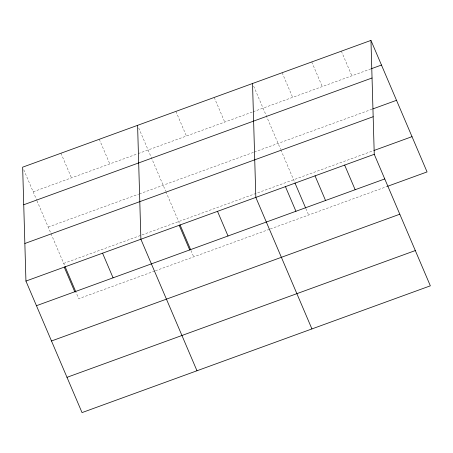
<?xml version="1.0" encoding="UTF-8"?>
<svg xmlns="http://www.w3.org/2000/svg" width="453" height="453" viewBox="0 0 453 453"><rect width="100%" height="100%" fill="white"/><g stroke="black" fill="none" stroke-linecap="round" stroke-linejoin="round"><path stroke-width="0.34" stroke-dasharray="2.27 1.7" d="M33.16 191.806L137.531 153.822M138.193 153.578L252.474 111.987M253.136 111.744L370.945 68.867M48.205 227.078L138.703 194.139M139.365 193.901L253.646 152.304M254.309 152.066L372.173 109.167M63.703 263.42L373.198 150.781M154.716 271.041L78.748 298.691L76.285 292.921M155.379 270.803L269.66 229.207M270.322 228.969L387.587 186.291M341.358 51.178L351.862 75.815M311.749 61.953L322.259 86.591M282.145 72.729L292.649 97.367M253.64 86.098L280.583 149.252M280.86 149.903L294.682 182.316M305.9 208.612L308.635 215.022M214.224 97.446L224.728 122.084M175.906 111.393L186.415 136.03M138.697 127.933L165.639 191.087M165.911 191.732L179.739 224.15M190.956 250.447L193.691 256.857M99.281 139.281L109.785 163.918M60.962 153.227L71.472 177.859M23.754 169.762L36.716 200.141M36.987 200.787L64.796 265.985"/><path stroke-width="0.68" d="M370.962 40.402L22.65 167.174L25.94 281.075L82.038 412.598L430.35 285.826L374.252 154.309L370.962 40.402L427.06 171.925L387.587 186.291M371.602 68.63L381.471 65.039M23.737 204.762L372.049 77.99M372.83 108.93L396.517 100.311M24.853 243.488L373.164 116.721M373.855 150.538L412.015 136.653M25.94 281.075L374.252 154.309M36.444 305.713L384.761 178.941M51.489 340.984L399.806 214.218M66.993 377.326L415.305 250.554M344.648 165.085L355.152 189.716M315.039 175.86L325.548 200.492M294.96 182.961L305.628 207.972M285.43 186.636L295.939 211.268M311.924 328.929L255.826 197.412L252.536 83.505M217.514 211.353L228.018 235.99M180.017 224.79L190.685 249.801M179.195 225.3L189.705 249.931M196.981 370.764L140.883 239.241L137.593 125.339M102.565 253.187L113.074 277.825M65.073 266.624L76.013 292.276M64.252 267.134L74.762 291.766"/></g></svg>
